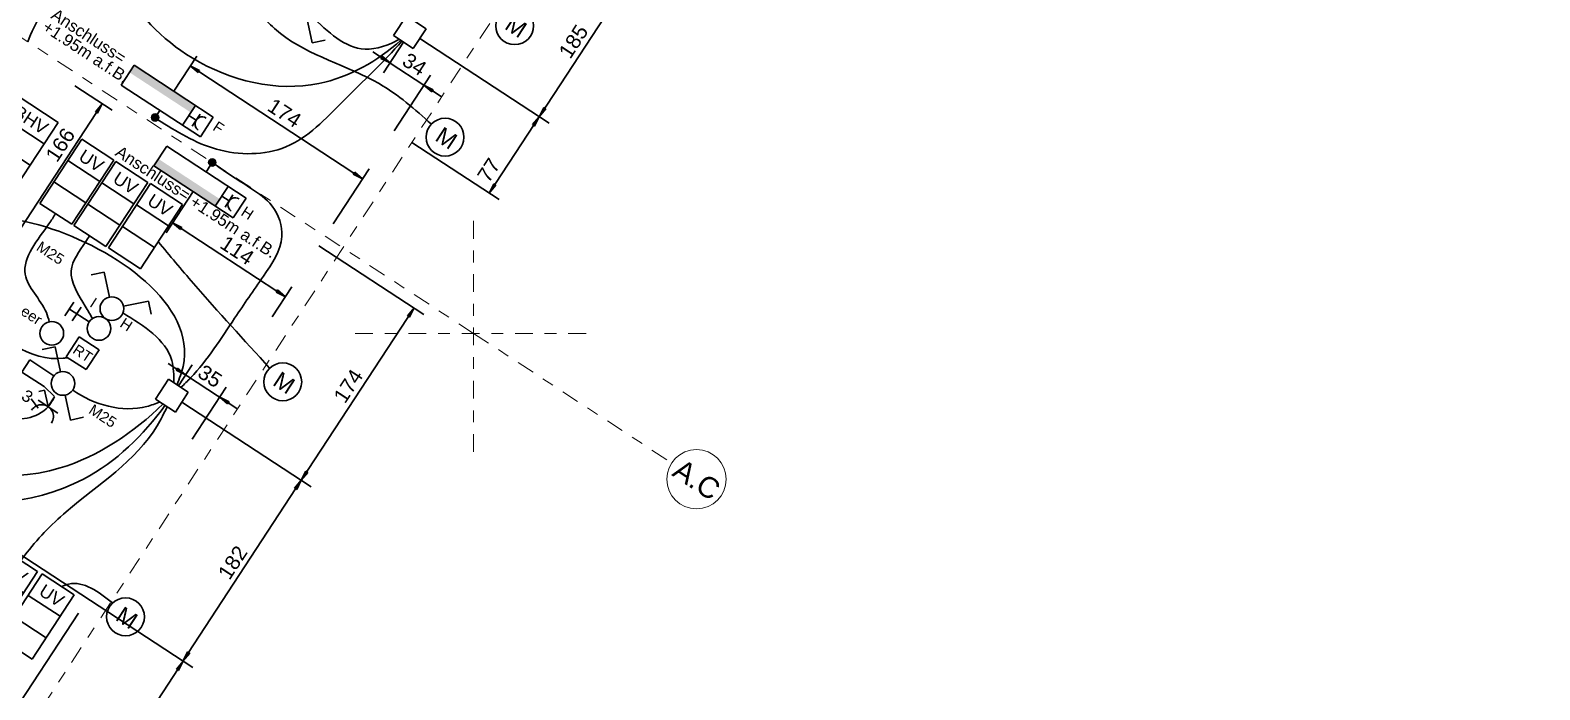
# Model space of a CAD drawing. Header units: metres. Extents: x 2696276 to 2696381, y 1245119 to 1245220.
# Drawn here: x 2696299.27 to 2696312.02, y 1245162.95 to 1245168.53 of the extents above; entities that cross this region are included whole.
import ezdxf
from ezdxf.lldxf.tags import DXFTag

# ---------------------------------------------------------------- set-up
doc = ezdxf.new("R2010")
doc.units = ezdxf.units.M
doc.header["$PDMODE"] = 2
doc.header["$PDSIZE"] = -2
doc.linetypes.add('000_hbf_Strichpunkt 3_1_1mm Achsen', pattern=[0.25, 0.15, -0.05, 0, -0.05])
for name, color, linetype, lineweight, true_color in [('011_232.51_Lichtinstallationen allgemein', 150, 'Continuous', 35, 0x0080ff), ('011_232.51_Lichtinstallationen allgemein_Bodenltg', 150, 'STRICHLINIE', 35, 0x0080ff), ('011_232.51_Lichtinstallationen allgemein_Deckenltg', 150, 'Continuous', 35, 0x0080ff), ('011_232.51_Lichtinstallationen allgemein_Wandltg', 150, 'STRICHPUNKT', 35, 0x0080ff), ('013_232.61_Kraftinstallationen allgemein', 1, 'Continuous', 35, 0xff0000), ('013_232.61_Kraftinstallationen allgemein_Bodenltg', 1, 'STRICHLINIE', 35, 0xff0000), ('013_232.61_Kraftinstallationen allgemein_Deckenltg', 1, 'Continuous', 35, 0xff0000), ('014_232.62_Storeninstallationen', 1, 'Continuous', 35, 0xff0000), ('014_232.62_Storeninstallationen_Deckenltg', 1, 'Continuous', 35, 0xff0000), ('016_232.70_HLKS-Installation', 5, 'Continuous', 35, 0x0000ff), ('016_232.70_HLKS-Installation_Bodenltg', 5, 'STRICHLINIE', 35, 0x0000ff), ('018_233.01_Innenleuchten', 150, 'Continuous', 35, 0x0080ff), ('054_236.85_Brandmeldeinstallationen_Deckenltg', 30, 'Continuous', 35, 0xff6600), ('0_232.51_Lichtinstallationen allgemein_Deckenltg', 150, 'Continuous', 35, 0x0080ff)]:
    doc.layers.add(name, color=color, linetype=linetype, lineweight=lineweight, true_color=true_color)
doc.layers.add('1_M01_Achsen.V', color=7, linetype='Continuous')
doc.layers.add('X_Mass', color=7, linetype='Continuous', lineweight=35)
doc.styles.add('ERSTELLTER_STIL_2', font='')
doc.styles.get("Standard").update_dxf_attribs({"font": 'arial.ttf'})
doc.styles.get('ERSTELLTER_STIL_2').set_extended_font_data('Arial', bold=True)
tags = doc.linetypes.add('STRICHLINIE', pattern=[19.05, 12.7, -6.35]).pattern_tags.tags
tags[6:7] = [DXFTag(74, 4), DXFTag(75, 0), DXFTag(340, '0'), DXFTag(46, 0.0), DXFTag(50, 0.0), DXFTag(44, 0.0), DXFTag(45, 0.0)]
tags[4:5] = [DXFTag(74, 4), DXFTag(75, 0), DXFTag(340, '0'), DXFTag(46, 0.0), DXFTag(50, 0.0), DXFTag(44, 0.0), DXFTag(45, 0.0)]
tags = doc.linetypes.add('STRICHPUNKT', pattern=[25.4, 12.7, -6.35, 0, -6.35]).pattern_tags.tags
tags[10:11] = [DXFTag(74, 4), DXFTag(75, 0), DXFTag(340, '0'), DXFTag(46, 0.0), DXFTag(50, 0.0), DXFTag(44, 0.0), DXFTag(45, 0.0)]
tags[8:9] = [DXFTag(74, 4), DXFTag(75, 0), DXFTag(340, '0'), DXFTag(46, 0.0), DXFTag(50, 0.0), DXFTag(44, 0.0), DXFTag(45, 0.0)]
tags[6:7] = [DXFTag(74, 4), DXFTag(75, 0), DXFTag(340, '0'), DXFTag(46, 0.0), DXFTag(50, 0.0), DXFTag(44, 0.0), DXFTag(45, 0.0)]
tags[4:5] = [DXFTag(74, 4), DXFTag(75, 0), DXFTag(340, '0'), DXFTag(46, 0.0), DXFTag(50, 0.0), DXFTag(44, 0.0), DXFTag(45, 0.0)]
tags = doc.linetypes.add('STRICHPUNKT2', pattern=[12.7, 6.35, -3.175, 0, -3.175]).pattern_tags.tags
tags[10:11] = [DXFTag(74, 4), DXFTag(75, 0), DXFTag(340, '0'), DXFTag(46, 0.0), DXFTag(50, 0.0), DXFTag(44, 0.0), DXFTag(45, 0.0)]
tags[8:9] = [DXFTag(74, 4), DXFTag(75, 0), DXFTag(340, '0'), DXFTag(46, 0.0), DXFTag(50, 0.0), DXFTag(44, 0.0), DXFTag(45, 0.0)]
tags[6:7] = [DXFTag(74, 4), DXFTag(75, 0), DXFTag(340, '0'), DXFTag(46, 0.0), DXFTag(50, 0.0), DXFTag(44, 0.0), DXFTag(45, 0.0)]
tags[4:5] = [DXFTag(74, 4), DXFTag(75, 0), DXFTag(340, '0'), DXFTag(46, 0.0), DXFTag(50, 0.0), DXFTag(44, 0.0), DXFTag(45, 0.0)]

# ---------------------------------------------------------------- blocks, each defined once
blk = doc.blocks.new('0_232.51_Lichtinstallationen allgemein_Deckenltg-A0S2JCAE73', base_point=(600.9, -425.9))
at = {"color": 0, "linetype": 'ByBlock', "lineweight": -2, "ltscale": 0.35}
blk.add_open_spline([(600.9, -425.9), (651.1, -406.2), (734.6, -373.4), (769.5, -288.3), (777.1, -255)], degree=3, knots=[0, 0, 0, 0, 154.270761, 256.638957, 256.638957, 256.638957, 256.638957], dxfattribs=at)
blk = doc.blocks.new('Gruppenzuleitung-A0S2JCBO73', base_point=(597.1, -170.2))
at = {"color": 0, "linetype": 'ByBlock', "lineweight": -2, "ltscale": 0.35}
for p, q in [((629.4, -105.4), (597.1, -105.4)), ((597.1, -105.4), (597.1, -170.2)), ((629.4, -170.2), (629.4, -105.4)), ((597.1, -127), (629.4, -127)), ((597.1, -148.6), (629.4, -148.6)), ((597.1, -170.2), (629.4, -170.2))]:
    blk.add_line(p, q, dxfattribs=at)
at = {"color": 0, "linetype": 'ByBlock', "lineweight": -2, "ltscale": 0.35, "insert": (603.4, -110.8), "char_height": 10.8, "attachment_point": 1}
blk.add_mtext('{\\fArial;UV}', dxfattribs=at)
blk = doc.blocks.new('1_Anschlusspunkt-A0S2JCC673', base_point=(635.8, -59.2))
at = {"lineweight": -2}
blk.add_hatch(color=0, dxfattribs=at).paths.add_polyline_path([(638.8, -53.2), (639.6, -53.3), (640.3, -53.6), (641, -54.1), (641.4, -54.7), (641.7, -55.4), (641.8, -56.2), (641.7, -57), (641.4, -57.7), (641, -58.3), (640.3, -58.8), (639.6, -59.1), (638.8, -59.2), (638, -59.1), (637.3, -58.8), (636.7, -58.3), (636.2, -57.7), (635.9, -57), (635.8, -56.2), (635.9, -55.4), (636.2, -54.7), (636.7, -54.1), (637.3, -53.6), (638, -53.3)])
at = {"color": 0, "lineweight": -2}
blk.add_circle((638.8, -56.2), 3, dxfattribs=at)
blk = doc.blocks.new('1_Einlasskasten UP-A0S2JCFK73', base_point=(655.7, -266.5))
at = {"color": 0, "lineweight": -2}
blk.add_circle((665.7, -256.5), 10, dxfattribs=at)
blk = doc.blocks.new('0_232.3_Lichtinstallationen allgemein_Wandltg-A0S2JCH873', base_point=(700.1, -71))
at = {"color": 0, "lineweight": -2}
blk.add_open_spline([(700.2, -71), (700.1, -68.9), (700.1, -66.7), (700.1, -64.5)], degree=3, dxfattribs=at)
blk = doc.blocks.new('Schalter_ Schema 1_ UP-A0S2JCHC73', base_point=(662.6, 69.2))
at = {"color": 0, "lineweight": -2}
for p, q in [((670.6, 69.2), (662.6, 77.2)), ((685.8, 84.4), (670.6, 69.2)), ((700, 84.4), (715.2, 69.2)), ((715.2, 69.2), (723.2, 77.2))]:
    blk.add_line(p, q, dxfattribs=at)
blk.add_circle((692.9, 91.5), 10, dxfattribs=at)
blk = doc.blocks.new('Maß-A0S2JCHG73', base_point=(438.4, 45))
at = {"color": 0, "linetype": 'ByBlock', "lineweight": -2, "ltscale": 0.35}
for p, q in [((910, 1405.7), (910, 45)), ((910, 122), (908.9, 130.6)), ((908.9, 130.6), (911.1, 130.6)), ((911.1, 130.6), (910, 122)), ((920, 122), (789.4, 122)), ((908.9, 113.3), (910, 122)), ((910, 122), (911.1, 113.3)), ((911.1, 113.3), (908.9, 113.3)), ((910, 45), (908.9, 53.6)), ((908.9, 53.6), (911.1, 53.6)), ((911.1, 53.6), (910, 45)), ((920, 45), (831.9, 45))]:
    blk.add_line(p, q, dxfattribs=at)
for points in [[(910, 122), (908.9, 130.6), (911.1, 130.6)], [(910, 122), (911.1, 113.3), (908.9, 113.3)], [(910, 45), (908.9, 53.6), (911.1, 53.6)]]:
    blk.add_solid(points, dxfattribs=at)
at = {"color": 0, "linetype": 'ByBlock', "lineweight": -2, "ltscale": 0.35, "char_height": 12.5, "attachment_point": 1, "rotation": 90}
for s, insert in [('{\\fArial;185}', (893.1, 176.5)), ('{\\fArial;77}', (892.8, 51.2))]:
    blk.add_mtext(s, dxfattribs=dict(at, insert=insert))
blk = doc.blocks.new('1_Anschlusspunkt-A0S2JCJ073', base_point=(697, -64.5))
at = {"lineweight": -2}
blk.add_hatch(color=0, dxfattribs=at).paths.add_polyline_path([(699.9, -58.5), (700.7, -58.6), (701.5, -58.9), (702.1, -59.4), (702.6, -60), (702.9, -60.8), (703, -61.5), (702.9, -62.3), (702.6, -63.1), (702.1, -63.7), (701.5, -64.2), (700.7, -64.4), (699.9, -64.5), (699.2, -64.4), (698.5, -64.1), (697.9, -63.6), (697.4, -63), (697.1, -62.3), (697, -61.5), (697.1, -60.8), (697.4, -60.1), (697.9, -59.4), (698.5, -59), (699.2, -58.7)])
at = {"color": 0, "lineweight": -2}
blk.add_circle((700, -61.5), 3, dxfattribs=at)
blk = doc.blocks.new('0_232.62_Storeninstallationen_Deckenltg-A0S2JCKQ73', base_point=(647, -227.3))
at = {"color": 0, "linetype": 'ByBlock', "lineweight": -2, "ltscale": 0.35}
blk.add_open_spline([(687.5, -227.3), (684, -225.5), (671.1, -219), (645.6, -208.1), (647.2, -183.2), (647.1, -172.3), (647.1, -170.2)], degree=3, knots=[0, 0, 0, 0, 12.010212, 44.235838, 71.313723, 77.630104, 77.630104, 77.630104, 77.630104], dxfattribs=at)
blk = doc.blocks.new('Gruppenzuleitung-A0S2JCLS73', base_point=(770.1, -496))
at = {"color": 0, "linetype": 'ByBlock', "lineweight": -2, "ltscale": 0.35}
for p, q in [((802.4, -431.2), (770.1, -431.2)), ((770.1, -431.2), (770.1, -496)), ((802.4, -496), (802.4, -431.2)), ((770.1, -452.8), (802.4, -452.8)), ((770.1, -474.4), (802.4, -474.4)), ((770.1, -496), (802.4, -496))]:
    blk.add_line(p, q, dxfattribs=at)
at = {"color": 0, "linetype": 'ByBlock', "lineweight": -2, "ltscale": 0.35, "insert": (776.4, -436.6), "char_height": 10.8, "attachment_point": 1}
blk.add_mtext('{\\fArial;UV}', dxfattribs=at)
blk = doc.blocks.new('Schalter_ Schema 3_ UP-A0S2JCNC73', base_point=(666.4, -309.1))
at = {"color": 0, "lineweight": -2}
for p, q in [((674.4, -264.5), (666.4, -272.5)), ((689.6, -279.7), (674.4, -264.5)), ((703.7, -293.9), (719, -309.1)), ((719, -309.1), (726.9, -301.1))]:
    blk.add_line(p, q, dxfattribs=at)
blk.add_circle((696.7, -286.8), 10, dxfattribs=at)
blk = doc.blocks.new('Motor allgemein-A0S2JCQ073', base_point=(834.5, 159))
at = {"color": 0, "lineweight": -2}
blk.add_circle((850.5, 175), 16, dxfattribs=at)
at = {"color": 0, "lineweight": -2, "insert": (843.8, 182), "char_height": 14, "attachment_point": 1}
blk.add_mtext('{\\fArial;M}', dxfattribs=at)
blk = doc.blocks.new('Steckdose T13_ UP_ 3-fach_ geschaltet-A0S2JCR673', base_point=(673.6, -320))
at = {"color": 0, "lineweight": -2}
for p, q in [((686.9, -300), (683.4, -303.6)), ((696.9, -310), (686.9, -300)), ((696.9, -310), (696.9, -300)), ((690.8, -315.7), (681.3, -312.3)), ((706.9, -310), (686.9, -310))]:
    blk.add_line(p, q, dxfattribs=at)
blk.add_ellipse((696.9, -320), major_axis=(10, 0), ratio=1, start_param=0, end_param=3.141593, dxfattribs=at)
at = {"color": 0, "lineweight": -2, "insert": (673.6, -307.2), "char_height": 10, "attachment_point": 1, "rotation": 0}
blk.add_mtext('{\\fArial;3}', dxfattribs=at)
blk = doc.blocks.new('0_232.51_Lichtinstallationen allgemein_AP-Ltg-A0S2JCSI73', base_point=(662.5, -300))
at = {"color": 0, "linetype": 'ByBlock', "lineweight": -2, "ltscale": 0.35}
for p, q in [((686.8, -285.5), (662.5, -285.5)), ((662.5, -285.5), (662.5, -297.7)), ((662.5, -297.7), (685, -297.7)), ((685, -297.7), (696.9, -300))]:
    blk.add_line(p, q, dxfattribs=at)
blk = doc.blocks.new('Storentaster_ UP-A0S2JCTC73', base_point=(666.9, -241.3))
at = {"color": 0, "lineweight": -2}
for p, q in [((666.9, -238.2), (666.9, -224.4)), ((674.3, -238.2), (674.3, -224.4)), ((686.7, -231.3), (666.9, -231.3))]:
    blk.add_line(p, q, dxfattribs=at)
blk.add_circle((696.7, -231.3), 10, dxfattribs=at)
blk = doc.blocks.new('0_232.70_HLKS-Installation_Bodenltg-A0S2JCTG73', base_point=(558.5, -282.5))
at = {"color": 0, "lineweight": -2}
blk.add_open_spline([(558.5, -169.3), (564.5, -187.1), (576.4, -222.2), (600.6, -287.9), (666.6, -285.8), (687.3, -267.2), (688.2, -266.3)], degree=3, knots=[0, 0, 0, 0, 57.390742, 113.151572, 192.852829, 196.831505, 196.831505, 196.831505, 196.831505], dxfattribs=at)
blk = doc.blocks.new('0_232.51_Lichtinstallationen allgemein_Deckenltg-A0S2JCTM73', base_point=(641.8, -57.1))
at = {"color": 0, "linetype": 'ByBlock', "lineweight": -2, "ltscale": 0.35}
blk.add_open_spline([(641.8, -56.5), (660.4, -56.2), (698.7, -55.5), (753, -19.9), (764.1, 46.2), (774.8, 88.5), (778, 112)], degree=3, knots=[0, 0, 0, 0, 55.339754, 114.109286, 175.871853, 246.948795, 246.948795, 246.948795, 246.948795], dxfattribs=at)
blk = doc.blocks.new('0_232.61_Kraftinstallationen allgemein_Deckenltg-A0S2JCV473', base_point=(612.4, -249.5))
at = {"color": 0, "linetype": 'ByBlock', "lineweight": -2, "ltscale": 0.35}
blk.add_open_spline([(658.6, -249.5), (656.6, -247.7), (645.2, -238), (608.1, -232.5), (613.1, -192.2), (613.1, -173.6), (613, -170.2)], degree=3, knots=[0, 0, 0, 0, 8.105014, 45.102202, 92.353233, 102.45732, 102.45732, 102.45732, 102.45732], dxfattribs=at)
blk = doc.blocks.new('0_232.51_Lichtinstallationen allgemein_Deckenltg-A0S2JCXM73', base_point=(407.9, -646))
at = {"color": 0, "linetype": 'ByBlock', "lineweight": -2, "ltscale": 0.35}
blk.add_open_spline([(407.9, -512.4), (408.8, -512.7), (425.7, -517.5), (474.8, -509.4), (550.2, -503.5), (645.3, -510.6), (720.6, -561.7), (744.7, -626.5), (782.3, -647.1), (808.8, -646.3), (825.2, -630.2), (823.9, -609.9), (823.6, -595.9), (823.4, -590)], degree=3, knots=[0, 0, 0, 0, 2.815443, 52.626732, 143.825977, 232.968328, 333.563724, 396.525785, 430.348392, 455.951114, 469.584625, 494.577701, 512.292132, 512.292132, 512.292132, 512.292132], dxfattribs=at)
blk = doc.blocks.new('0_232.3_Lichtinstallationen allgemein_Wandltg-A0S2JCY273', base_point=(638.9, -53.2))
at = {"color": 0, "lineweight": -2}
blk.add_open_spline([(639, -49), (639, -50.4), (638.9, -51.8), (638.9, -53.2)], degree=3, dxfattribs=at)
blk = doc.blocks.new('Maß-A0S2JCZG73', base_point=(762.4, 45))
at = {"color": 0, "linetype": 'ByBlock', "lineweight": -2, "ltscale": 0.35}
for p, q in [((779.7, 81), (779.7, 112)), ((762.4, 91), (831.2, 91)), ((771, 89.9), (771, 92.1)), ((771, 92.1), (779.7, 91)), ((779.7, 91), (771, 89.9)), ((813.9, 101), (813.9, 45)), ((813.9, 91), (822.6, 92.1)), ((822.6, 89.9), (813.9, 91)), ((822.6, 92.1), (822.6, 89.9))]:
    blk.add_line(p, q, dxfattribs=at)
for points in [[(779.7, 91), (771, 89.9), (771, 92.1)], [(813.9, 91), (822.6, 92.1), (822.6, 89.9)]]:
    blk.add_solid(points, dxfattribs=at)
at = {"color": 0, "linetype": 'ByBlock', "lineweight": -2, "ltscale": 0.35, "insert": (787.9, 107.7), "char_height": 12.5, "attachment_point": 1}
blk.add_mtext('{\\fArial;34}', dxfattribs=at)
blk = doc.blocks.new('Maß-A0S2JCZQ73', base_point=(762, -266.5))
at = {"color": 0, "linetype": 'ByBlock', "lineweight": -2, "ltscale": 0.35}
for p, q in [((779.4, -214), (779.4, -235)), ((813.9, -214), (813.9, -266.5)), ((762, -224), (831.2, -224)), ((770.7, -225.1), (770.7, -222.9)), ((770.7, -222.9), (779.4, -224)), ((779.4, -224), (770.7, -225.1)), ((813.9, -224), (822.6, -222.9)), ((822.6, -225.1), (813.9, -224)), ((822.6, -222.9), (822.6, -225.1))]:
    blk.add_line(p, q, dxfattribs=at)
for points in [[(779.4, -224), (770.7, -225.1), (770.7, -222.9)], [(813.9, -224), (822.6, -222.9), (822.6, -225.1)]]:
    blk.add_solid(points, dxfattribs=at)
at = {"color": 0, "linetype": 'ByBlock', "lineweight": -2, "ltscale": 0.35, "insert": (787.6, -207.3), "char_height": 12.5, "attachment_point": 1}
blk.add_mtext('{\\fArial;35}', dxfattribs=at)
blk = doc.blocks.new('0_232.62_Storeninstallationen_Deckenltg-A0S2JD2A73', base_point=(698.5, -180.3))
at = {"color": 0, "linetype": 'ByBlock', "lineweight": -2, "ltscale": 0.35}
blk.add_open_spline([(835.8, -180.3), (804.7, -172.4), (758.7, -160.7), (713.2, -147.1), (698.5, -142.5)], degree=3, knots=[0, 0, 0, 0, 96.280375, 142.49513, 142.49513, 142.49513, 142.49513], dxfattribs=at)
blk = doc.blocks.new('0_232.51_Lichtinstallationen allgemein_Deckenltg-A0S2JD2U73', base_point=(702.2, 82.9))
at = {"color": 0, "linetype": 'ByBlock', "lineweight": -2, "ltscale": 0.35}
blk.add_open_spline([(702.2, 87.9), (721.5, 84.2), (751.6, 78.5), (770.5, 103), (775, 112)], degree=3, knots=[0, 0, 0, 0, 53.23244, 83.153793, 83.153793, 83.153793, 83.153793], dxfattribs=at)
blk = doc.blocks.new('Gruppenzuleitung-A0S2JD3Q73', base_point=(666.1, -169.9))
at = {"color": 0, "linetype": 'ByBlock', "lineweight": -2, "ltscale": 0.35}
for p, q in [((698.5, -105.1), (666.1, -105.1)), ((666.1, -105.1), (666.1, -169.9)), ((698.5, -169.9), (698.5, -105.1)), ((666.1, -126.7), (698.5, -126.7)), ((666.1, -148.3), (698.5, -148.3)), ((666.1, -169.9), (698.5, -169.9))]:
    blk.add_line(p, q, dxfattribs=at)
at = {"color": 0, "linetype": 'ByBlock', "lineweight": -2, "ltscale": 0.35, "insert": (672.4, -110.5), "char_height": 10.8, "attachment_point": 1}
blk.add_mtext('{\\fArial;UV}', dxfattribs=at)
blk = doc.blocks.new('0_232.62_Storeninstallationen_Deckenltg-A0S2JD4K73', base_point=(653.1, 61))
at = {"color": 0, "linetype": 'ByBlock', "lineweight": -2, "ltscale": 0.35}
blk.add_open_spline([(653.1, 68.7), (664.9, 65.5), (707.1, 54.1), (768.9, 76.3), (818.8, 70), (837.2, 66.9)], degree=3, knots=[0, 0, 0, 0, 36.325547, 129.715425, 185.579139, 185.579139, 185.579139, 185.579139], dxfattribs=at)
blk = doc.blocks.new('0_232.51_Lichtinstallationen allgemein_Deckenltg-A0S2JD4O73', base_point=(703, -235))
at = {"color": 0, "linetype": 'ByBlock', "lineweight": -2, "ltscale": 0.35}
blk.add_open_spline([(782, -235), (782.8, -231.3), (788.2, -207.2), (787.5, -167.4), (788.7, -121), (789.9, -82.5), (764.1, -62.1), (737.6, -61.8), (717.8, -62.2), (705.8, -61.8), (703, -61.7)], degree=3, knots=[0, 0, 0, 0, 11.513607, 74.113426, 117.104687, 154.209467, 181.124211, 204.837986, 232.383298, 240.836822, 240.836822, 240.836822, 240.836822], dxfattribs=at)
blk = doc.blocks.new('Gruppenzuleitung-A0S2JD6E73', base_point=(631.5, -170.2))
at = {"color": 0, "linetype": 'ByBlock', "lineweight": -2, "ltscale": 0.35}
for p, q in [((663.8, -105.4), (631.5, -105.4)), ((631.5, -105.4), (631.5, -170.2)), ((663.8, -170.2), (663.8, -105.4)), ((631.5, -127), (663.8, -127)), ((631.5, -148.6), (663.8, -148.6)), ((631.5, -170.2), (663.8, -170.2))]:
    blk.add_line(p, q, dxfattribs=at)
at = {"color": 0, "linetype": 'ByBlock', "lineweight": -2, "ltscale": 0.35, "insert": (637.8, -110.8), "char_height": 10.8, "attachment_point": 1}
blk.add_mtext('{\\fArial;UV}', dxfattribs=at)
blk = doc.blocks.new('Maß-A0S2JD7A73', base_point=(602.9, -427.5))
at = {"color": 0, "linetype": 'ByBlock', "lineweight": -2, "ltscale": 0.35}
for p, q in [((920, -245), (789.4, -245)), ((908.9, -253.7), (910, -245)), ((911.1, -253.7), (908.9, -253.7)), ((910, -245), (910, -427.5)), ((910, -245), (911.1, -253.7)), ((910, -427.5), (908.9, -418.8)), ((908.9, -418.8), (911.1, -418.8)), ((911.1, -418.8), (910, -427.5)), ((920, -427.5), (602.9, -427.5))]:
    blk.add_line(p, q, dxfattribs=at)
for points in [[(910, -245), (911.1, -253.7), (908.9, -253.7)], [(910, -427.5), (908.9, -418.8), (911.1, -418.8)]]:
    blk.add_solid(points, dxfattribs=at)
at = {"color": 0, "linetype": 'ByBlock', "lineweight": -2, "ltscale": 0.35, "insert": (893.3, -349.4), "char_height": 12.5, "attachment_point": 1, "rotation": 90}
blk.add_mtext('{\\fArial;182}', dxfattribs=at)
blk = doc.blocks.new('Motor allgemein-A0S2JD7M73', base_point=(835.4, -200))
at = {"color": 0, "lineweight": -2}
blk.add_circle((851.4, -184), 16, dxfattribs=at)
at = {"color": 0, "lineweight": -2, "insert": (844.7, -177), "char_height": 14, "attachment_point": 1}
blk.add_mtext('{\\fArial;M}', dxfattribs=at)
blk = doc.blocks.new('Maß-A0S2JD8A73', base_point=(700, -143))
at = {"color": 0, "linetype": 'ByBlock', "lineweight": -2, "ltscale": 0.35}
for p, q in [((700, -132.5), (700, -91)), ((813.9, -112.5), (813.9, -143)), ((700, -122.5), (708.7, -121.4)), ((700, -122.5), (813.9, -122.5)), ((708.7, -123.6), (700, -122.5)), ((708.7, -121.4), (708.7, -123.6)), ((805.2, -123.6), (805.2, -121.4)), ((805.2, -121.4), (813.9, -122.5)), ((813.9, -122.5), (805.2, -123.6))]:
    blk.add_line(p, q, dxfattribs=at)
for points in [[(700, -122.5), (708.7, -121.4), (708.7, -123.6)], [(813.9, -122.5), (805.2, -123.6), (805.2, -121.4)]]:
    blk.add_solid(points, dxfattribs=at)
at = {"color": 0, "linetype": 'ByBlock', "lineweight": -2, "ltscale": 0.35, "insert": (743.8, -105.8), "char_height": 12.5, "attachment_point": 1}
blk.add_mtext('{\\fArial;114}', dxfattribs=at)
blk = doc.blocks.new('0_232.51_Lichtinstallationen allgemein_Deckenltg-A0S2JD8S73', base_point=(706.5, -235))
at = {"color": 0, "linetype": 'ByBlock', "lineweight": -2, "ltscale": 0.35}
blk.add_open_spline([(706.5, -209.3), (727.6, -208.7), (755.7, -207.9), (771.5, -229.6), (774.7, -235)], degree=3, knots=[0, 0, 0, 0, 57.603322, 76.396264, 76.396264, 76.396264, 76.396264], dxfattribs=at)
blk = doc.blocks.new('1_Abzweigdose quadratisch UP-A0S2JD8W73', base_point=(769.4, 112))
at = {"color": 0, "lineweight": -2}
for p, q in [((769.4, 132), (769.4, 112)), ((789.4, 132), (769.4, 132)), ((789.4, 112), (789.4, 132)), ((769.4, 112), (789.4, 112))]:
    blk.add_line(p, q, dxfattribs=at)
blk = doc.blocks.new('Schalter_ Schema 1_ UP-A0S2JDB073', base_point=(666.4, -221.3))
at = {"color": 0, "lineweight": -2}
for p, q in [((674.4, -189), (666.4, -197)), ((689.6, -204.2), (674.4, -189)), ((703.7, -204.2), (719, -189)), ((719, -189), (726.9, -197))]:
    blk.add_line(p, q, dxfattribs=at)
blk.add_circle((696.7, -211.3), 10, dxfattribs=at)
blk = doc.blocks.new('0_232.51_Lichtinstallationen allgemein_Deckenltg-A0S2JDBG73', base_point=(706.7, -287.1))
at = {"color": 0, "linetype": 'ByBlock', "lineweight": -2, "ltscale": 0.35}
blk.add_open_spline([(773.9, -255), (771.6, -258.2), (756.8, -278.9), (728.1, -287.7), (706.7, -287.1)], degree=3, knots=[0, 0, 0, 0, 11.758449, 75.964008, 75.964008, 75.964008, 75.964008], dxfattribs=at)
blk = doc.blocks.new('0_232.62_Storeninstallationen_Deckenltg-A0S2JDE873', base_point=(789.9, -431.2))
at = {"color": 0, "linetype": 'ByBlock', "lineweight": -2, "ltscale": 0.35}
blk.add_open_spline([(833.3, -419.1), (818.1, -417.8), (800.5, -416.4), (790.8, -429.3), (789.9, -431.2)], degree=3, knots=[0, 0, 0, 0, 40.35919, 46.656377, 46.656377, 46.656377, 46.656377], dxfattribs=at)
blk = doc.blocks.new('1_Abzweigdose quadratisch UP-A0S2JDFI73', base_point=(769.4, -255))
at = {"color": 0, "lineweight": -2}
for p, q in [((769.4, -235), (789.4, -235)), ((769.4, -255), (769.4, -235)), ((789.4, -235), (789.4, -255)), ((789.4, -255), (769.4, -255))]:
    blk.add_line(p, q, dxfattribs=at)
blk = doc.blocks.new('Maß-A0S2JDIA73', base_point=(556.7, -236.5))
at = {"color": 0, "linetype": 'ByBlock', "lineweight": -2, "ltscale": 0.35}
for p, q in [((605, -71), (567.5, -71)), ((593.9, -79.7), (595, -71)), ((595, -236.5), (595, -71)), ((595, -71), (596.1, -79.7)), ((596.1, -79.7), (593.9, -79.7)), ((595, -236.5), (593.9, -227.9)), ((593.9, -227.9), (596.1, -227.9)), ((596.1, -227.9), (595, -236.5)), ((605, -236.5), (556.7, -236.5))]:
    blk.add_line(p, q, dxfattribs=at)
for points in [[(595, -71), (596.1, -79.7), (593.9, -79.7)], [(595, -236.5), (593.9, -227.9), (596.1, -227.9)]]:
    blk.add_solid(points, dxfattribs=at)
at = {"color": 0, "linetype": 'ByBlock', "lineweight": -2, "ltscale": 0.35, "insert": (578.1, -133.9), "char_height": 12.5, "attachment_point": 1, "rotation": 90}
blk.add_mtext('{\\fArial;166}', dxfattribs=at)
blk = doc.blocks.new('Motor allgemein-A0S2JDIU73', base_point=(832.9, -438.8))
at = {"color": 0, "lineweight": -2}
blk.add_circle((848.9, -422.8), 16, dxfattribs=at)
at = {"color": 0, "lineweight": -2, "insert": (842.2, -415.8), "char_height": 14, "attachment_point": 1}
blk.add_mtext('{\\fArial;M}', dxfattribs=at)
blk = doc.blocks.new('Spiegelschrank mit Steckdose L.-A0S2JDK273', base_point=(599.9, -49))
at = {"color": 0, "lineweight": -2}
for p, q in [((679.9, -29), (599.9, -29)), ((599.9, -29), (599.9, -49)), ((661.9, -49), (661.9, -29)), ((669.2, -45.2), (669.2, -32.9)), ((679.9, -49), (679.9, -29)), ((599.9, -49), (679.9, -49)), ((669.2, -39), (661.9, -39))]:
    blk.add_line(p, q, dxfattribs=at)
blk.add_ellipse((675.3, -39), major_axis=(0, 6.13), ratio=1, start_param=0, end_param=3.141593, dxfattribs=at)
blk.add_solid([(661.9, -36.1), (661.9, -29), (599.9, -36.1), (599.9, -29)], dxfattribs=at)
blk = doc.blocks.new('Bemerkung-A0S2JDK473', base_point=(518.4, -34.3))
at = {"color": 0, "lineweight": -2, "insert": (518.4, -24.3), "char_height": 10, "attachment_point": 1}
blk.add_mtext('{\\fArial;Anschluss=}', dxfattribs=at)
blk = doc.blocks.new('Bemerkung 1-A0S2JDK673', base_point=(517.9, -46.9))
at = {"color": 0, "lineweight": -2, "insert": (517.9, -36.9), "char_height": 10, "attachment_point": 1}
blk.add_mtext('{\\fArial;+1.95m a.f.B.}', dxfattribs=at)
blk = doc.blocks.new('Motor allgemein-A0S2JDL473', base_point=(836.9, 48))
at = {"color": 0, "lineweight": -2}
blk.add_circle((852.9, 64), 16, dxfattribs=at)
at = {"color": 0, "lineweight": -2, "insert": (846.2, 71), "char_height": 14, "attachment_point": 1}
blk.add_mtext('{\\fArial;M}', dxfattribs=at)
blk = doc.blocks.new('Maß-A0S2JDOG73', base_point=(594.9, -552.5))
at = {"color": 0, "linetype": 'ByBlock', "lineweight": -2, "ltscale": 0.35}
for p, q in [((594.9, -552.5), (594.9, -433.7)), ((813.9, -552.5), (813.9, -442)), ((594.9, -542.5), (603.6, -541.4)), ((594.9, -542.5), (813.9, -542.5)), ((603.6, -543.6), (594.9, -542.5)), ((603.6, -541.4), (603.6, -543.6)), ((805.2, -543.6), (805.2, -541.4)), ((805.2, -541.4), (813.9, -542.5)), ((813.9, -542.5), (805.2, -543.6))]:
    blk.add_line(p, q, dxfattribs=at)
for points in [[(594.9, -542.5), (603.6, -541.4), (603.6, -543.6)], [(813.9, -542.5), (805.2, -543.6), (805.2, -541.4)]]:
    blk.add_solid(points, dxfattribs=at)
at = {"color": 0, "linetype": 'ByBlock', "lineweight": -2, "ltscale": 0.35, "insert": (695.1, -525), "char_height": 12.5, "attachment_point": 1}
blk.add_mtext('{\\fArial;219}', dxfattribs=at)
blk = doc.blocks.new('Gruppenzuleitung-A0S2JDOU73', base_point=(733.4, -496.4))
at = {"color": 0, "linetype": 'ByBlock', "lineweight": -2, "ltscale": 0.35}
for p, q in [((733.4, -496.4), (733.4, -431.6)), ((733.4, -431.6), (765.7, -431.6)), ((765.7, -431.6), (765.7, -496.4)), ((765.7, -453.2), (733.4, -453.2)), ((765.7, -474.8), (733.4, -474.8)), ((765.7, -496.4), (733.4, -496.4))]:
    blk.add_line(p, q, dxfattribs=at)
at = {"color": 0, "linetype": 'ByBlock', "lineweight": -2, "ltscale": 0.35, "insert": (739.7, -437), "char_height": 10.8, "attachment_point": 1}
blk.add_mtext('{\\fArial;UV}', dxfattribs=at)
blk = doc.blocks.new('0_232.51_Lichtinstallationen allgemein_Bodenltg-A0S2JDPE73', base_point=(489.9, -337.8))
at = {"color": 0, "lineweight": -2}
blk.add_open_spline([(696.9, -300), (697.2, -303.4), (697.9, -313.5), (677.1, -348.4), (599.1, -327), (551.8, -275.6), (506.6, -276.3), (489.9, -276.5)], degree=3, knots=[0, 0, 0, 0, 10, 30.215718, 109.345925, 191.566257, 239.568054, 239.568054, 239.568054, 239.568054], dxfattribs=at)
blk = doc.blocks.new('0_232.51_Lichtinstallationen allgemein_Deckenltg-A0S2JDQS73', base_point=(471.3, 3))
at = {"color": 0, "linetype": 'ByBlock', "lineweight": -2, "ltscale": 0.35}
blk.add_open_spline([(471.3, 103.9), (495.4, 72.8), (538.1, 18), (644.9, -6.6), (740, 27.5), (770.2, 86.8), (776.8, 112)], degree=3, knots=[0, 0, 0, 0, 114.371734, 201.942015, 311.212807, 389.294204, 389.294204, 389.294204, 389.294204], dxfattribs=at)
blk = doc.blocks.new('Maß-A0S2JDR073', base_point=(789.4, -245))
at = {"color": 0, "linetype": 'ByBlock', "lineweight": -2, "ltscale": 0.35}
for p, q in [((920, -71), (813.9, -71)), ((908.9, -79.7), (910, -71)), ((910, -245), (910, -71)), ((910, -71), (911.1, -79.7)), ((911.1, -79.7), (908.9, -79.7)), ((910, -245), (908.9, -236.4)), ((908.9, -236.4), (911.1, -236.4)), ((911.1, -236.4), (910, -245)), ((920, -245), (789.4, -245))]:
    blk.add_line(p, q, dxfattribs=at)
for points in [[(910, -71), (911.1, -79.7), (908.9, -79.7)], [(910, -245), (908.9, -236.4), (911.1, -236.4)]]:
    blk.add_solid(points, dxfattribs=at)
at = {"color": 0, "linetype": 'ByBlock', "lineweight": -2, "ltscale": 0.35, "insert": (893.3, -171.2), "char_height": 12.5, "attachment_point": 1, "rotation": 90}
blk.add_mtext('{\\fArial;174}', dxfattribs=at)
blk = doc.blocks.new('Maß-A0S2JDS673', base_point=(639.9, -49))
at = {"color": 0, "linetype": 'ByBlock', "lineweight": -2, "ltscale": 0.35}
for p, q in [((639.9, 6.5), (639.9, -29)), ((813.9, 6.5), (813.9, -49)), ((639.9, -3.5), (648.5, -2.4)), ((639.9, -3.5), (813.9, -3.5)), ((648.5, -4.6), (639.9, -3.5)), ((648.5, -2.4), (648.5, -4.6)), ((805.2, -4.6), (805.2, -2.4)), ((805.2, -2.4), (813.9, -3.5)), ((813.9, -3.5), (805.2, -4.6))]:
    blk.add_line(p, q, dxfattribs=at)
for points in [[(639.9, -3.5), (648.5, -2.4), (648.5, -4.6)], [(813.9, -3.5), (805.2, -4.6), (805.2, -2.4)]]:
    blk.add_solid(points, dxfattribs=at)
at = {"color": 0, "linetype": 'ByBlock', "lineweight": -2, "ltscale": 0.35, "insert": (713.7, 13.2), "char_height": 12.5, "attachment_point": 1}
blk.add_mtext('{\\fArial;174}', dxfattribs=at)
blk = doc.blocks.new('Gruppenzuleitung-A0S2JDT073', base_point=(530.2, -169.3))
at = {"color": 0, "lineweight": -2}
for p, q in [((530.2, -169.3), (530.2, -104.5)), ((530.2, -104.5), (572.6, -104.5)), ((572.6, -104.5), (572.6, -169.3)), ((572.6, -126.1), (530.2, -126.1)), ((572.6, -147.7), (530.2, -147.7)), ((572.6, -169.3), (530.2, -169.3))]:
    blk.add_line(p, q, dxfattribs=at)
at = {"color": 0, "lineweight": -2, "insert": (536.5, -109.9), "char_height": 10.8, "attachment_point": 1}
blk.add_mtext('{\\fArial;BHV}', dxfattribs=at)
blk = doc.blocks.new('0_232.51_Lichtinstallationen allgemein_Deckenltg-A0S2JDT273', base_point=(748.9, -431.6))
at = {"color": 0, "linetype": 'ByBlock', "lineweight": -2, "ltscale": 0.35}
blk.add_open_spline([(781.2, -255), (781.9, -261.1), (787, -302.3), (760.6, -357.9), (750, -410.9), (749, -429.7), (748.9, -431.6)], degree=3, knots=[0, 0, 0, 0, 18.178844, 123.881947, 174.704115, 180.315581, 180.315581, 180.315581, 180.315581], dxfattribs=at)
blk = doc.blocks.new('Maß-A0S2JDVA73', base_point=(491.3, -761))
at = {"color": 0, "linetype": 'ByBlock', "lineweight": -2, "ltscale": 0.35}
for p, q in [((920, -427.5), (601.1, -427.5)), ((908.9, -436.2), (910, -427.5)), ((910, -427.5), (910, -761)), ((910, -427.5), (911.1, -436.2)), ((911.1, -436.2), (908.9, -436.2)), ((910, -761), (908.9, -752.4)), ((908.9, -752.4), (911.1, -752.4)), ((911.1, -752.4), (910, -761)), ((920, -761), (491.3, -761))]:
    blk.add_line(p, q, dxfattribs=at)
for points in [[(910, -427.5), (911.1, -436.2), (908.9, -436.2)], [(910, -761), (908.9, -752.4), (911.1, -752.4)]]:
    blk.add_solid(points, dxfattribs=at)
at = {"color": 0, "linetype": 'ByBlock', "lineweight": -2, "ltscale": 0.35, "insert": (893.3, -608.1), "char_height": 12.5, "attachment_point": 1, "rotation": 90}
blk.add_mtext('{\\fArial;334}', dxfattribs=at)
blk = doc.blocks.new('Raumthermostat_ UP-A0S2JDVQ73', base_point=(686.7, -266.3))
at = {"color": 0, "lineweight": -2}
for p, q in [((706.7, -246.3), (686.7, -246.3)), ((686.7, -266.3), (686.7, -246.3)), ((706.7, -246.3), (706.7, -266.3)), ((706.7, -266.3), (686.7, -266.3))]:
    blk.add_line(p, q, dxfattribs=at)
at = {"color": 0, "lineweight": -2, "insert": (688.6, -251.9), "char_height": 8.8, "attachment_point": 1}
blk.add_mtext('{\\fArial;RT}', dxfattribs=at)
blk = doc.blocks.new('0_232.51_Lichtinstallationen allgemein_Deckenltg-A0S2JDWM73', base_point=(534.4, -235))
at = {"color": 0, "linetype": 'ByBlock', "lineweight": -2, "ltscale": 0.35}
blk.add_open_spline([(778, -235), (776.8, -229.6), (763.3, -169.4), (625.4, -166.2), (556.3, -207.7), (534.4, -227.9)], degree=3, knots=[0, 0, 0, 0, 16.311507, 181.669378, 270.913829, 270.913829, 270.913829, 270.913829], dxfattribs=at)
blk = doc.blocks.new('Spiegelschrank mit Steckdose L.-A0S2JDZ073', base_point=(660.4, -91))
at = {"color": 0, "lineweight": -2}
for p, q in [((660.4, -91), (660.4, -71)), ((660.4, -71), (740.4, -71)), ((722.4, -71), (722.4, -91)), ((729.7, -74.9), (729.7, -87.2)), ((740.4, -71), (740.4, -91)), ((729.7, -81), (722.4, -81)), ((740.4, -91), (660.4, -91))]:
    blk.add_line(p, q, dxfattribs=at)
blk.add_ellipse((735.9, -81), major_axis=(0, 6.13), ratio=1, start_param=0, end_param=3.141593, dxfattribs=at)
blk.add_solid([(722.4, -83.9), (722.4, -91), (660.4, -83.9), (660.4, -91)], dxfattribs=at)
blk = doc.blocks.new('Bemerkung 1-A0S2JDZ273', base_point=(703, -102.2))
at = {"color": 0, "lineweight": -2, "insert": (703, -92.2), "char_height": 10, "attachment_point": 1}
blk.add_mtext('{\\fArial;+1.95m a.f.B.}', dxfattribs=at)
blk = doc.blocks.new('Bemerkung-A0S2JDZ473', base_point=(627.2, -101.5))
at = {"color": 0, "lineweight": -2, "insert": (627.2, -91.5), "char_height": 10, "attachment_point": 1}
blk.add_mtext('{\\fArial;Anschluss=}', dxfattribs=at)
blk = doc.blocks.new('0_232.51_Lichtinstallationen allgemein_Deckenltg-A0S2JE0W73', base_point=(441.4, -464.1))
at = {"color": 0, "linetype": 'ByBlock', "lineweight": -2, "ltscale": 0.35}
blk.add_open_spline([(441.4, -464.1), (444.7, -464.1), (476.1, -464), (543.2, -462.6), (654.8, -442.5), (759.3, -368.8), (777.7, -286), (779, -255)], degree=3, knots=[0, 0, 0, 0, 10.0001, 94.224627, 200.820163, 349.502592, 442.471299, 442.471299, 442.471299, 442.471299], dxfattribs=at)
blk = doc.blocks.new('0_236.85_Brandmeldeinstallationen_AP-Ltg-A0S2JE1C73', base_point=(216.7, -477.6))
at = {"color": 0, "linetype": 'ByBlock', "lineweight": -2, "ltscale": 0.35}
blk.add_ellipse((610.8, -36.3), major_axis=(-100, 0), ratio=1, start_param=0, end_param=0.254127, dxfattribs=at)
blk = doc.blocks.new('A$C4181af03')
at = {"layer": '1_M01_Achsen.V', "color": 7, "linetype": '000_hbf_Strichpunkt 3_1_1mm Achsen', "lineweight": 13}
blk.add_line((8.319, 17.85), (8.319, -15.15), dxfattribs=at)
blk.add_line((8.319, 17.85), (8.319, -15.15), dxfattribs=at)
at = {"layer": '1_M01_Achsen.V', "color": 62, "linetype": '000_hbf_Strichpunkt 3_1_1mm Achsen', "lineweight": 13, "true_color": 0x8cbb26}
for q in [(-9.361, -0.615), (-9.361, -0.615), (9.639, -0.615), (11.639, -0.615), (11.639, -0.615)]:
    blk.add_line((9.639, -0.615), q, dxfattribs=at)
at = {"layer": '1_M01_Achsen.V', "color": 62, "linetype": 'Continuous', "lineweight": 13, "true_color": 0x8cbb26}
blk.add_circle((11.889, -0.615), 0.25, dxfattribs=at)
blk.add_circle((11.889, -0.615), 0.25, dxfattribs=at)
at = {"layer": '1_M01_Achsen.V', "color": 62, "linetype": '000_hbf_Strichpunkt 3_1_1mm Achsen', "lineweight": 13, "true_color": 0x8cbb26}
blk.add_point((9.639, -0.615), dxfattribs=at)
blk.add_point((9.639, -0.615), dxfattribs=at)
blk.add_point((9.639, -0.615), dxfattribs=at)
at = {"layer": '1_M01_Achsen.V', "color": 7, "lineweight": 13, "insert": (11.689, -0.528), "char_height": 0.175, "attachment_point": 1, "style": 'ERSTELLTER_STIL_2'}
blk.add_mtext('\\A1;\\pt0;{\\fArial|b0|i0|c0|p34;A.C}', dxfattribs=at)
blk.add_mtext('\\A1;\\pt0;{\\fArial|b0|i0|c0|p34;A.C}', dxfattribs=at)
blk = doc.blocks.new('A$Ccc2696ef')
blk.add_blockref('A$C4181af03', (0, 0))

msp = doc.modelspace()

# ---------------------------------------------------------------- block references
at = {"rotation": 326.8000002754653}
msp.add_blockref('A$Ccc2696ef', (2696295.289, 1245171.757), dxfattribs=at)
at = {"layer": '011_232.51_Lichtinstallationen allgemein', "linetype": 'Continuous', "ltscale": 0.35, "xscale": 0.01, "yscale": 0.01, "zscale": 0.01, "rotation": 326.8000002754653}
for name, p in [('Schalter_ Schema 1_ UP-A0S2JCHC73', (2696301.213, 1245168.707)), ('1_Abzweigdose quadratisch UP-A0S2JD8W73', (2696302.34, 1245168.481)), ('1_Anschlusspunkt-A0S2JCC673', (2696300.286, 1245167.78)), ('1_Anschlusspunkt-A0S2JCJ073', (2696300.768, 1245167.4)), ('Schalter_ Schema 1_ UP-A0S2JDB073', (2696299.654, 1245166.256)), ('Schalter_ Schema 3_ UP-A0S2JCNC73', (2696299.173, 1245165.521)), ('1_Abzweigdose quadratisch UP-A0S2JDFI73', (2696300.331, 1245165.41)), ('Steckdose T13_ UP_ 3-fach_ geschaltet-A0S2JCR673', (2696299.173, 1245165.39))]:
    msp.add_blockref(name, p, dxfattribs=at)
at = {"layer": '011_232.51_Lichtinstallationen allgemein_Bodenltg', "linetype": 'STRICHLINIE', "ltscale": 0.35, "xscale": 0.01, "yscale": 0.01, "zscale": 0.01, "rotation": 326.8000002754653}
msp.add_blockref('0_232.51_Lichtinstallationen allgemein_Bodenltg-A0S2JDPE73', (2696297.539, 1245166.247), dxfattribs=at)
at = {"layer": '011_232.51_Lichtinstallationen allgemein_Deckenltg', "ltscale": 0.35, "xscale": 0.01, "yscale": 0.01, "zscale": 0.01, "rotation": 326.8000002754653}
for name, p in [('0_232.51_Lichtinstallationen allgemein_Deckenltg-A0S2JDQS73', (2696299.249, 1245169.202)), ('0_232.51_Lichtinstallationen allgemein_Deckenltg-A0S2JCTM73', (2696300.347, 1245167.765)), ('0_232.51_Lichtinstallationen allgemein_Deckenltg-A0S2JD2U73', (2696301.62, 1245168.605)), ('0_232.51_Lichtinstallationen allgemein_Deckenltg-A0S2JDWM73', (2696298.474, 1245166.864)), ('0_232.51_Lichtinstallationen allgemein_Deckenltg-A0S2JD4O73', (2696299.885, 1245165.941)), ('0_232.51_Lichtinstallationen allgemein_Deckenltg-A0S2JE0W73', (2696296.442, 1245165.457)), ('0_232.51_Lichtinstallationen allgemein_Deckenltg-A0S2JCAE73', (2696297.985, 1245164.903)), ('0_232.51_Lichtinstallationen allgemein_Deckenltg-A0S2JD8S73', (2696299.914, 1245165.922)), ('0_232.51_Lichtinstallationen allgemein_Deckenltg-A0S2JDBG73', (2696299.631, 1245165.485)), ('0_232.51_Lichtinstallationen allgemein_Deckenltg-A0S2JDT273', (2696299.193, 1245164.045)), ('0_232.51_Lichtinstallationen allgemein_Deckenltg-A0S2JCXM73', (2696295.165, 1245164.118))]:
    msp.add_blockref(name, p, dxfattribs=at)
at = {"layer": '011_232.51_Lichtinstallationen allgemein_Deckenltg', "linetype": 'STRICHPUNKT2', "ltscale": 0.35, "xscale": 0.01, "yscale": 0.01, "zscale": 0.01, "rotation": 326.8000002754653}
msp.add_blockref('0_232.51_Lichtinstallationen allgemein_AP-Ltg-A0S2JCSI73', (2696299.19, 1245165.619), dxfattribs=at)
at = {"layer": '011_232.51_Lichtinstallationen allgemein_Wandltg', "linetype": 'STRICHPUNKT', "ltscale": 0.35, "xscale": 0.01, "yscale": 0.01, "zscale": 0.01, "rotation": 326.8000002754653}
for name, p in [('0_232.3_Lichtinstallationen allgemein_Wandltg-A0S2JCY273', (2696300.344, 1245167.813)), ('0_232.3_Lichtinstallationen allgemein_Wandltg-A0S2JCH873', (2696300.758, 1245167.329))]:
    msp.add_blockref(name, p, dxfattribs=at)
at = {"layer": '013_232.61_Kraftinstallationen allgemein', "ltscale": 0.35, "xscale": 0.01, "yscale": 0.01, "zscale": 0.01, "rotation": 326.8000002754653}
msp.add_blockref('Gruppenzuleitung-A0S2JCBO73', (2696299.353, 1245167.063), dxfattribs=at)
at = {"layer": '013_232.61_Kraftinstallationen allgemein', "linetype": 'Continuous', "ltscale": 0.35, "xscale": 0.01, "yscale": 0.01, "zscale": 0.01, "rotation": 326.8000002754653}
msp.add_blockref('1_Einlasskasten UP-A0S2JCFK73', (2696299.316, 1245165.936), dxfattribs=at)
at = {"layer": '013_232.61_Kraftinstallationen allgemein_Bodenltg', "ltscale": 0.35, "xscale": 0.01, "yscale": 0.01, "zscale": 0.01, "rotation": 326.8000002754653}
msp.add_blockref('0_232.61_Kraftinstallationen allgemein_Deckenltg-A0S2JCV473', (2696299.047, 1245166.316), dxfattribs=at)
at = {"layer": '014_232.62_Storeninstallationen', "linetype": 'Continuous', "ltscale": 0.35, "xscale": 0.01, "yscale": 0.01, "zscale": 0.01, "rotation": 326.8000002754653}
for name, p in [('Motor allgemein-A0S2JCQ073', (2696303.143, 1245168.518)), ('Motor allgemein-A0S2JDL473', (2696302.555, 1245167.576)), ('Storentaster_ UP-A0S2JCTC73', (2696299.549, 1245166.086)), ('Motor allgemein-A0S2JD7M73', (2696301.184, 1245165.509)), ('Motor allgemein-A0S2JDIU73', (2696299.856, 1245163.524))]:
    msp.add_blockref(name, p, dxfattribs=at)
at = {"layer": '014_232.62_Storeninstallationen_Deckenltg', "ltscale": 0.35, "xscale": 0.01, "yscale": 0.01, "zscale": 0.01, "rotation": 326.8000002754653}
for name, p in [('0_232.62_Storeninstallationen_Deckenltg-A0S2JD4K73', (2696301.088, 1245168.691)), ('Gruppenzuleitung-A0S2JD6E73', (2696299.642, 1245166.875)), ('Gruppenzuleitung-A0S2JD3Q73', (2696299.933, 1245166.688)), ('0_232.62_Storeninstallationen_Deckenltg-A0S2JD2A73', (2696300.146, 1245166.424)), ('Gruppenzuleitung-A0S2JCLS73', (2696299.018, 1245163.39)), ('0_232.62_Storeninstallationen_Deckenltg-A0S2JDE873', (2696299.538, 1245163.824))]:
    msp.add_blockref(name, p, dxfattribs=at)
at = {"layer": '014_232.62_Storeninstallationen_Deckenltg', "linetype": 'STRICHLINIE', "ltscale": 0.35, "xscale": 0.01, "yscale": 0.01, "zscale": 0.01, "rotation": 326.8000002754653}
msp.add_blockref('0_232.62_Storeninstallationen_Deckenltg-A0S2JCKQ73', (2696299.459, 1245166.312), dxfattribs=at)
at = {"layer": '016_232.70_HLKS-Installation', "linetype": 'Continuous', "ltscale": 0.35, "xscale": 0.01, "yscale": 0.01, "zscale": 0.01, "rotation": 326.8000002754653}
for name, p in [('Gruppenzuleitung-A0S2JDT073', (2696298.799, 1245167.437)), ('Raumthermostat_ UP-A0S2JDVQ73', (2696299.577, 1245165.768))]:
    msp.add_blockref(name, p, dxfattribs=at)
at = {"layer": '016_232.70_HLKS-Installation_Bodenltg', "linetype": 'STRICHLINIE', "ltscale": 0.35, "xscale": 0.01, "yscale": 0.01, "zscale": 0.01, "rotation": 326.8000002754653}
msp.add_blockref('0_232.70_HLKS-Installation_Bodenltg-A0S2JCTG73', (2696298.416, 1245166.335), dxfattribs=at)
at = {"layer": '018_233.01_Innenleuchten', "linetype": 'Continuous', "ltscale": 0.35, "xscale": 0.01, "yscale": 0.01, "zscale": 0.01, "rotation": 326.8000002754653}
for name, p in [('Bemerkung-A0S2JDK473', (2696299.439, 1245168.632)), ('Bemerkung 1-A0S2JDK673', (2696299.366, 1245168.529)), ('Spiegelschrank mit Steckdose L.-A0S2JDK273', (2696300.04, 1245168.062)), ('Bemerkung-A0S2JDZ473', (2696299.982, 1245167.473)), ('Spiegelschrank mit Steckdose L.-A0S2JDZ073', (2696300.317, 1245167.379)), ('Bemerkung 1-A0S2JDZ273', (2696300.612, 1245167.052))]:
    msp.add_blockref(name, p, dxfattribs=at)
at = {"layer": '054_236.85_Brandmeldeinstallationen_Deckenltg', "ltscale": 0.35, "xscale": 0.01, "yscale": 0.01, "zscale": 0.01, "rotation": 326.8000002754653}
msp.add_blockref('0_236.85_Brandmeldeinstallationen_AP-Ltg-A0S2JE1C73', (2696294.487, 1245166.574), dxfattribs=at)
at = {"layer": '0_232.51_Lichtinstallationen allgemein_Deckenltg', "ltscale": 0.35, "xscale": 0.01, "yscale": 0.01, "zscale": 0.01, "rotation": 326.8000002754653}
msp.add_blockref('Gruppenzuleitung-A0S2JDOU73', (2696298.708, 1245163.588), dxfattribs=at)
at = {"layer": 'X_Mass', "ltscale": 0.35, "xscale": 0.01, "yscale": 0.01, "zscale": 0.01, "rotation": 326.8000002754653}
for name, p in [('Maß-A0S2JCHG73', (2696299.204, 1245169.733)), ('Maß-A0S2JCZG73', (2696301.915, 1245167.959)), ('Maß-A0S2JDS673', (2696300.375, 1245167.843)), ('Maß-A0S2JDIA73', (2696298.653, 1245166.729)), ('Maß-A0S2JD8A73', (2696300.363, 1245166.727)), ('Maß-A0S2JDR073', (2696300.553, 1245165.384)), ('Maß-A0S2JD7A73', (2696297.993, 1245164.878)), ('Maß-A0S2JCZQ73', (2696300.206, 1245165.354)), ('Maß-A0S2JDVA73', (2696295.234, 1245162.698)), ('Maß-A0S2JDOG73', (2696297.242, 1245163.876))]:
    msp.add_blockref(name, p, dxfattribs=at)

# ---------------------------------------------------------------- texts
at = {"layer": '011_232.51_Lichtinstallationen allgemein', "linetype": 'Continuous', "ltscale": 0.35, "char_height": 0.09, "rotation": 326.8, "line_spacing_factor": 1.002}
for s, insert, attachment_point in [('{\\fArial;I}', (2696299.846, 1245166.253, 19), 3), ('{\\fArial;H}', (2696300.071, 1245166.102, 19), 1)]:
    msp.add_mtext(s, dxfattribs=dict(at, insert=insert, attachment_point=attachment_point))
at = {"layer": '011_232.51_Lichtinstallationen allgemein_Deckenltg', "ltscale": 0.35, "insert": (2696299.91, 1245165.305), "char_height": 0.09, "attachment_point": 2, "rotation": 326.8, "line_spacing_factor": 1.002}
msp.add_mtext('{\\fArial;M25}', dxfattribs=at)
at = {"layer": '013_232.61_Kraftinstallationen allgemein', "linetype": 'Continuous', "ltscale": 0.35, "insert": (2696299.156, 1245166.255, 19), "char_height": 0.09, "attachment_point": 2, "rotation": 326.8, "line_spacing_factor": 1.002}
msp.add_mtext('{\\fArial;HTR Leer}', dxfattribs=at)
at = {"layer": '013_232.61_Kraftinstallationen allgemein_Deckenltg', "ltscale": 0.35, "insert": (2696299.468, 1245166.682), "char_height": 0.09, "attachment_point": 2, "rotation": 326.8, "line_spacing_factor": 1.002}
msp.add_mtext('{\\fArial;M25}', dxfattribs=at)
at = {"layer": '018_233.01_Innenleuchten', "linetype": 'Continuous', "ltscale": 0.35, "char_height": 0.09, "attachment_point": 1, "rotation": 326.8, "line_spacing_factor": 1.002}
for s, insert in [('{\\fArial;F}', (2696300.856, 1245167.763, 19)), ('{\\fArial;H}', (2696301.094, 1245167.044, 19))]:
    msp.add_mtext(s, dxfattribs=dict(at, insert=insert))

doc.saveas('drawing.dxf')
